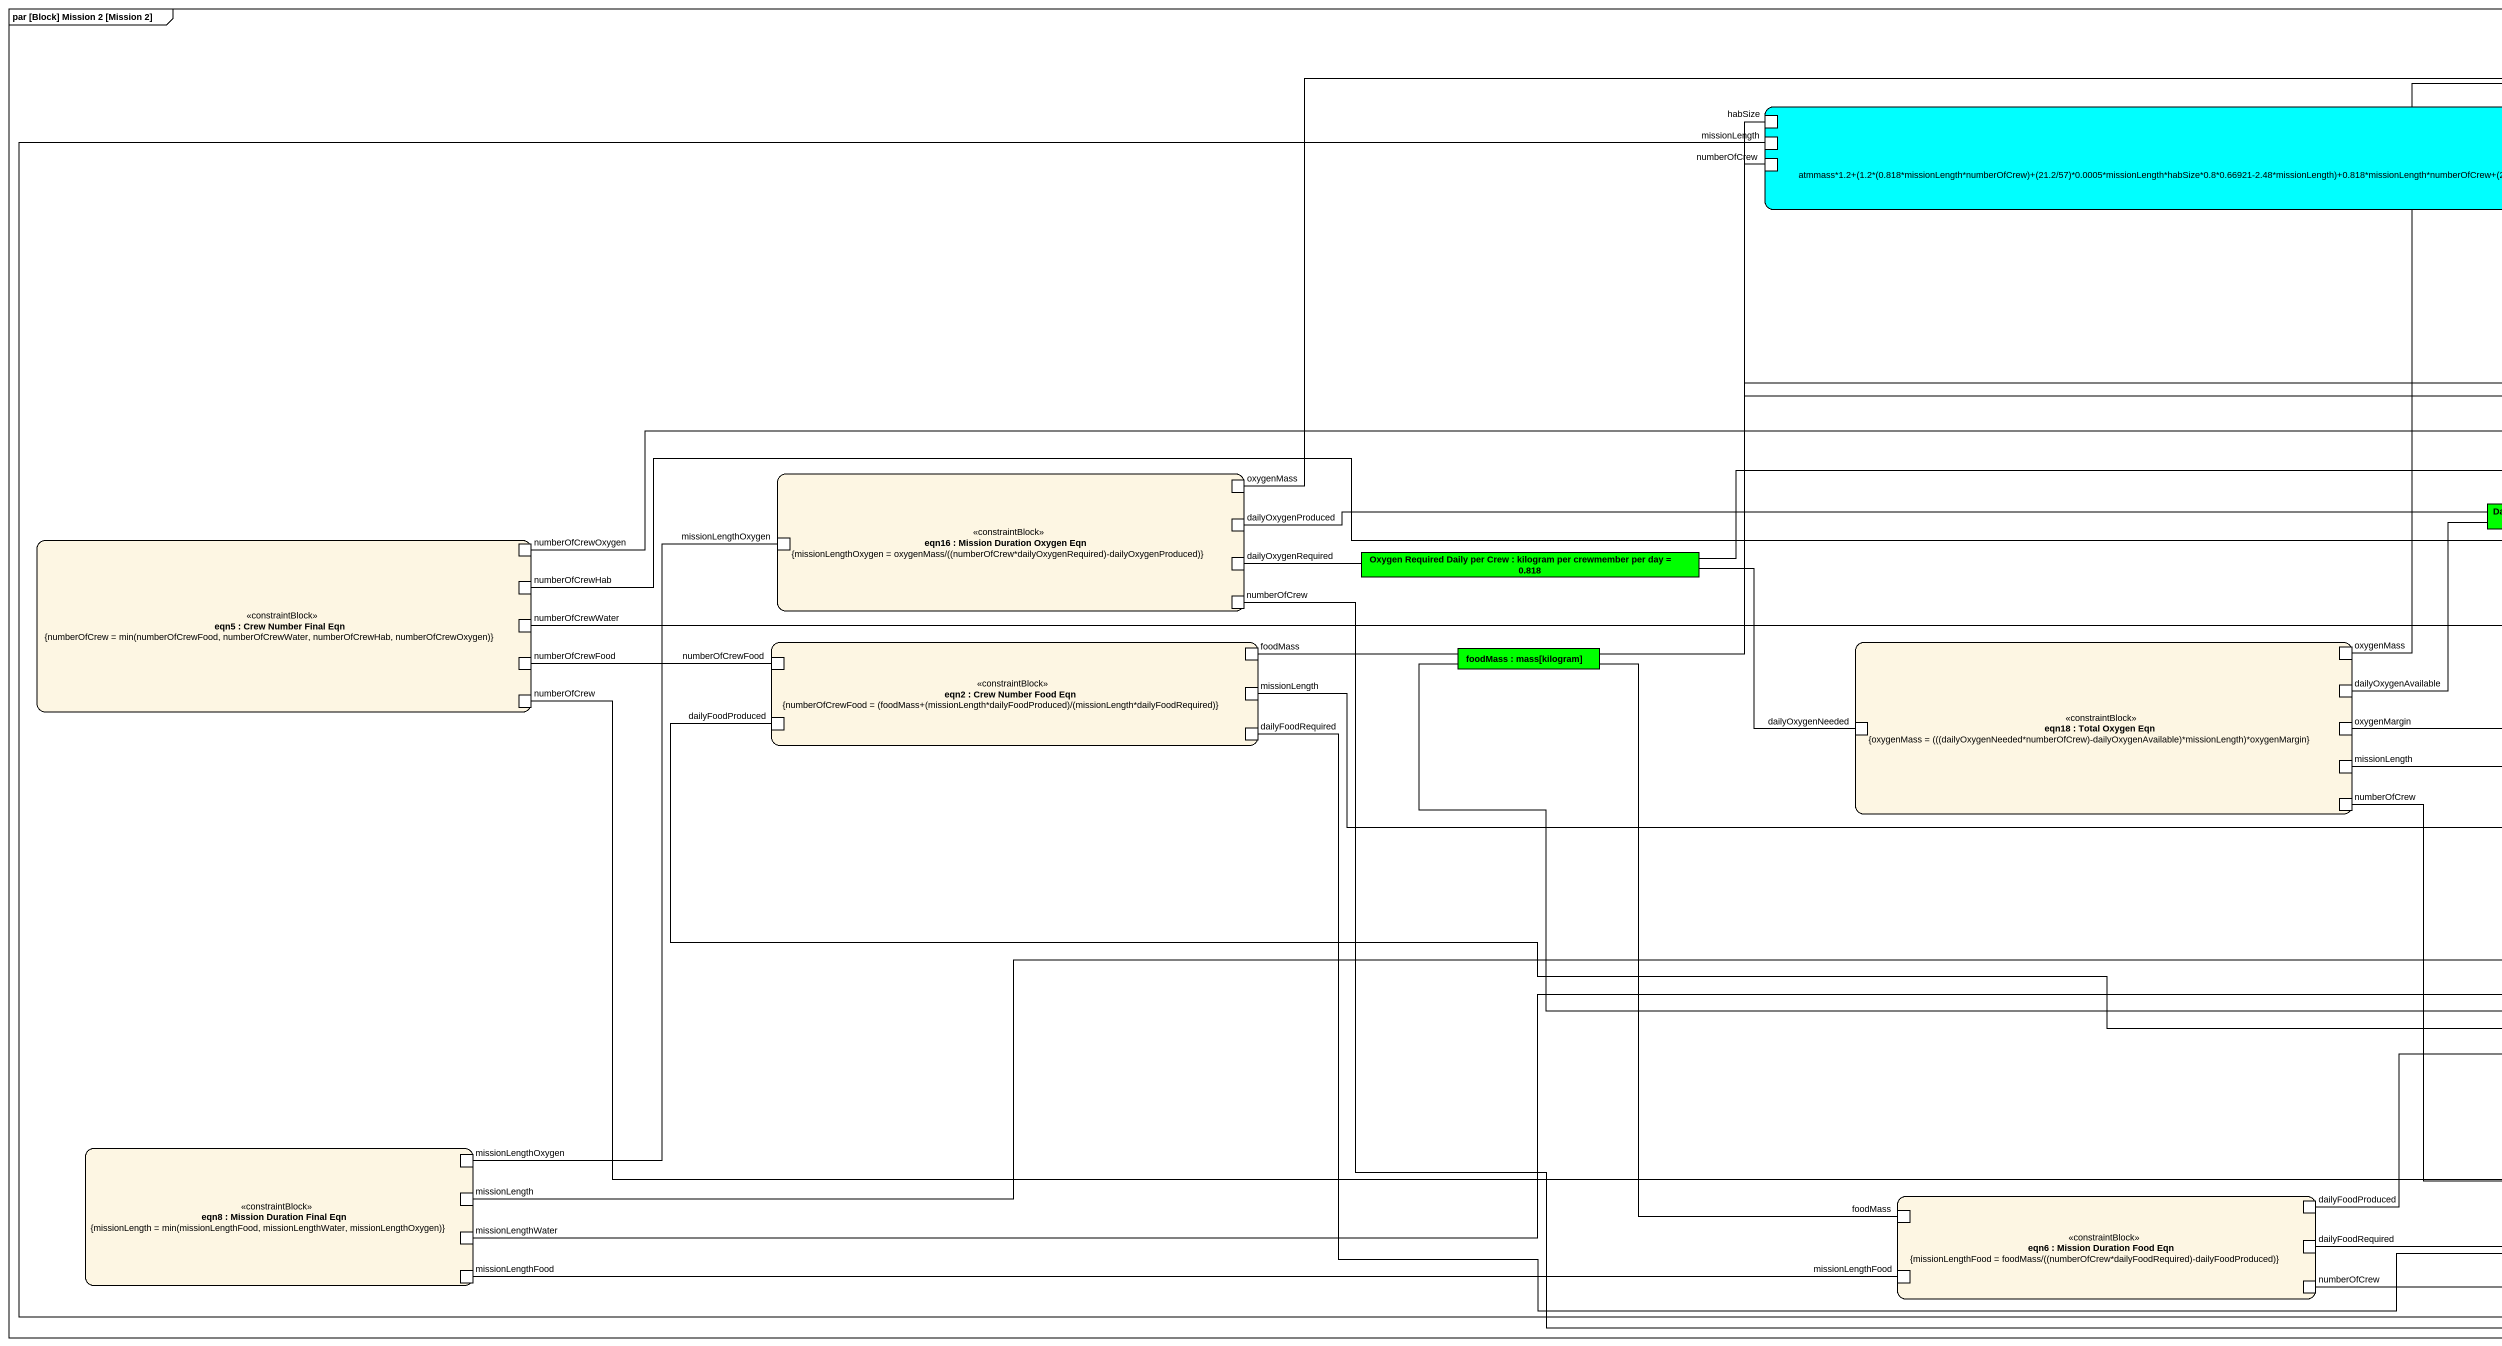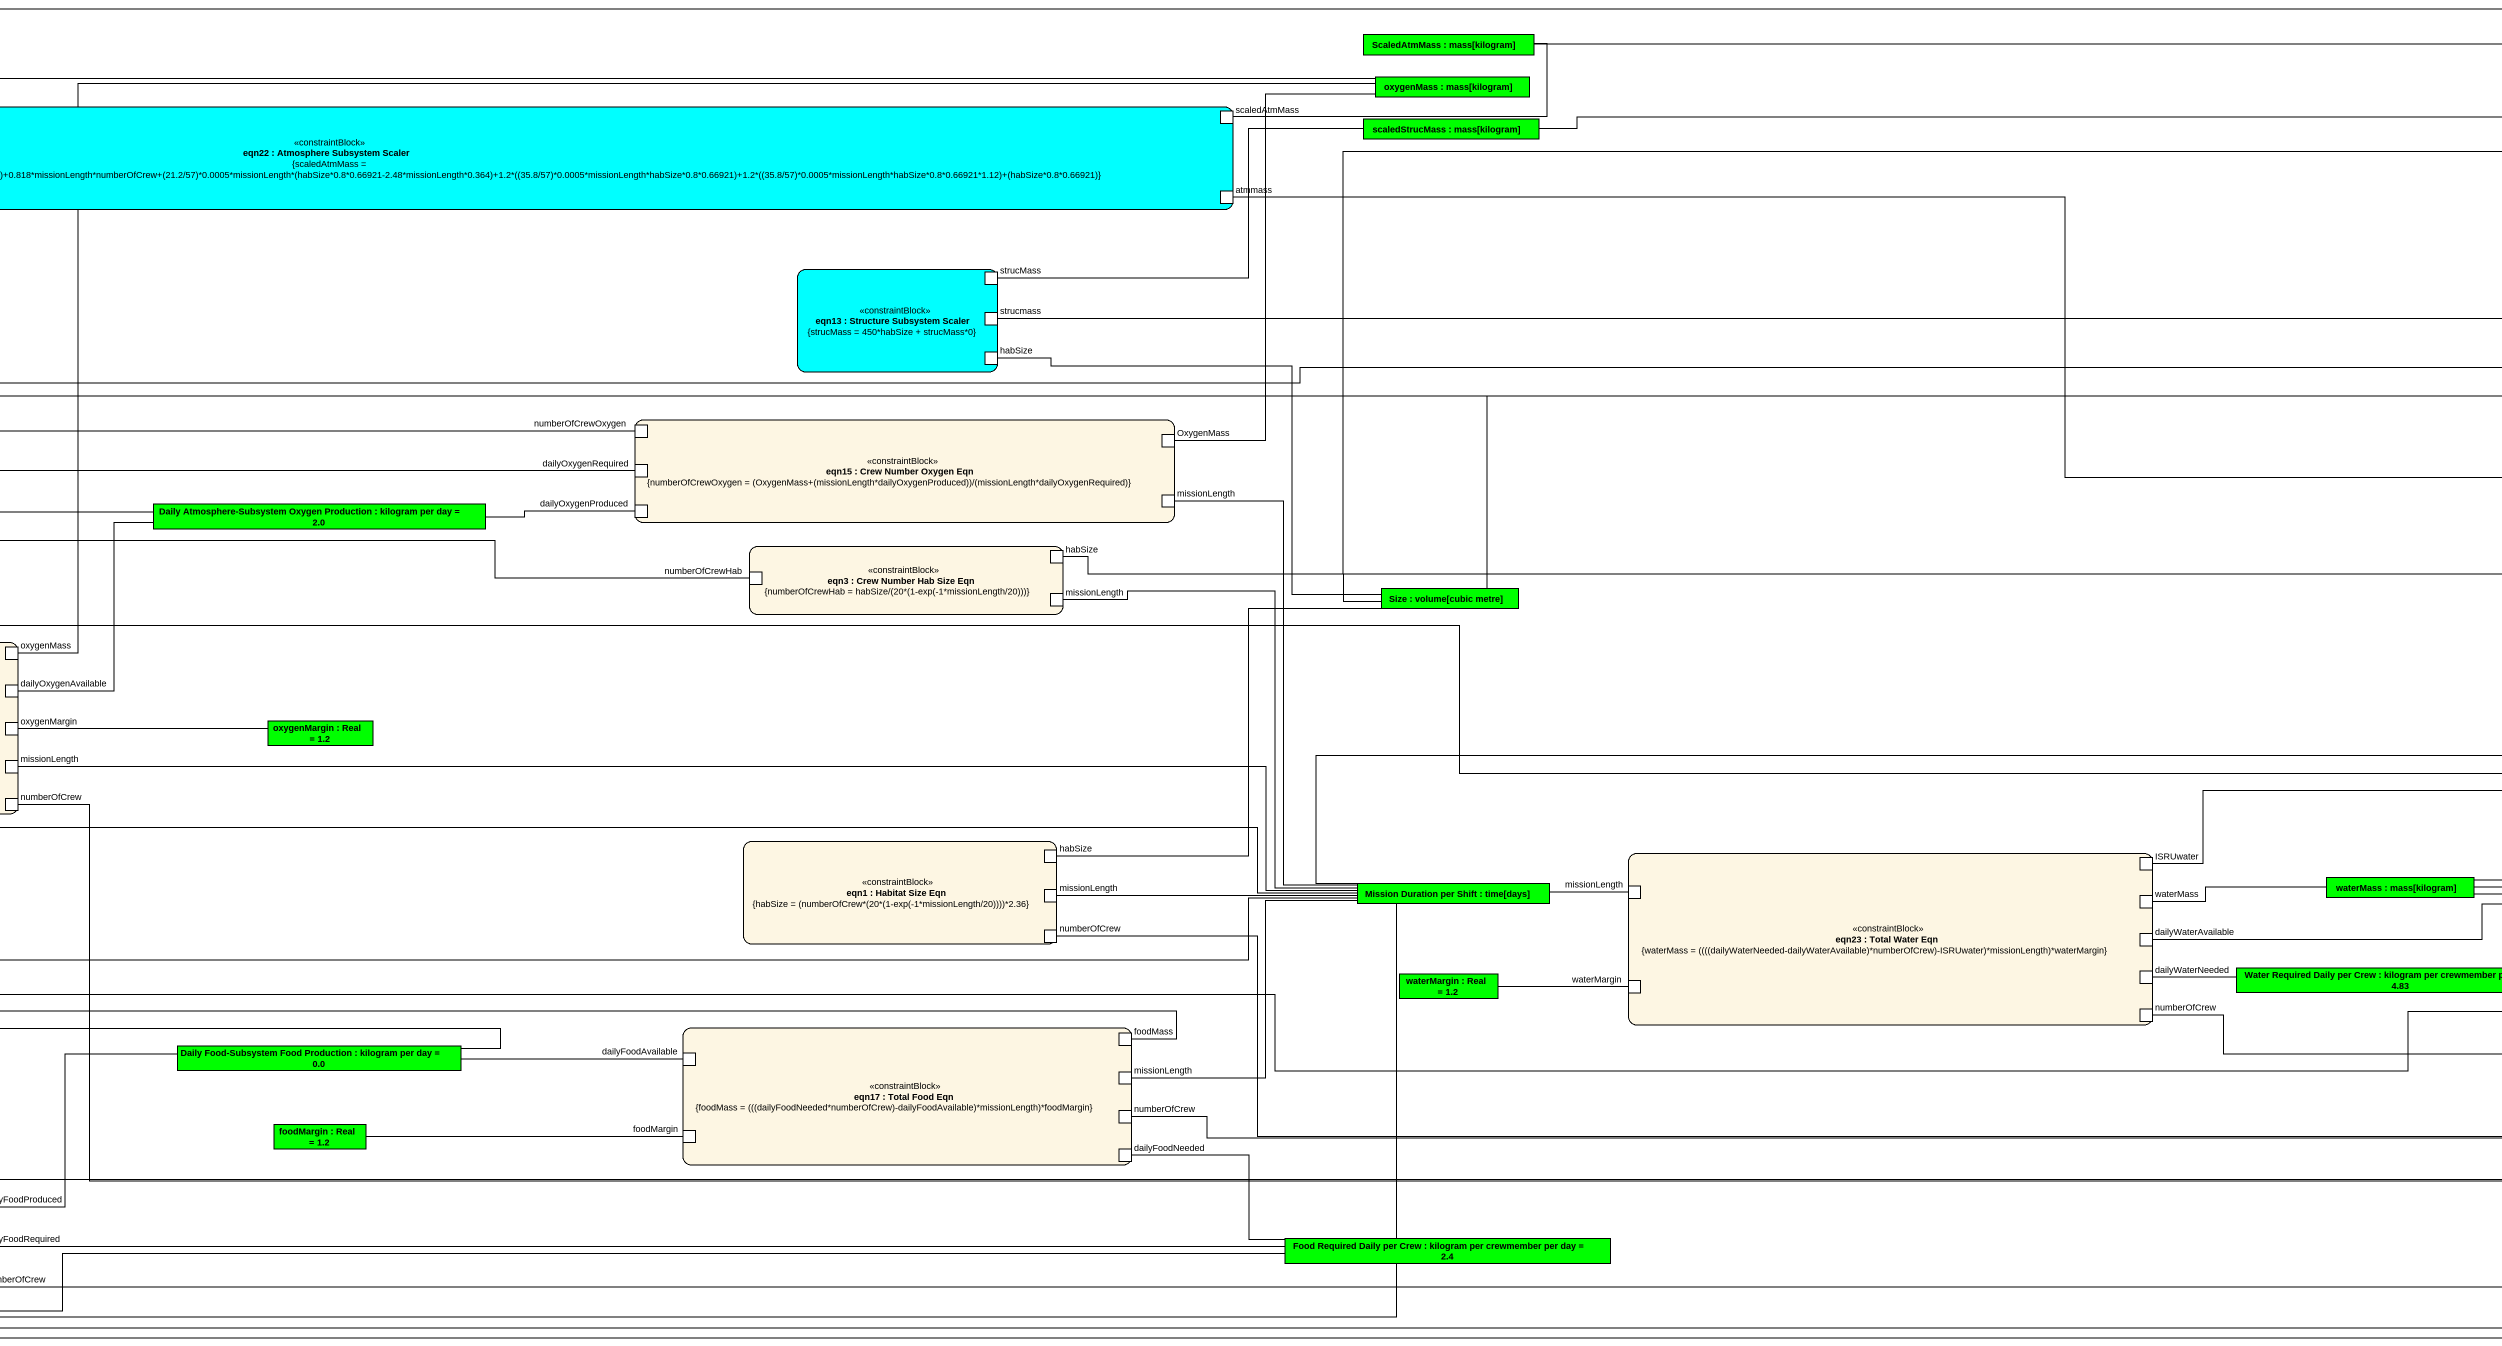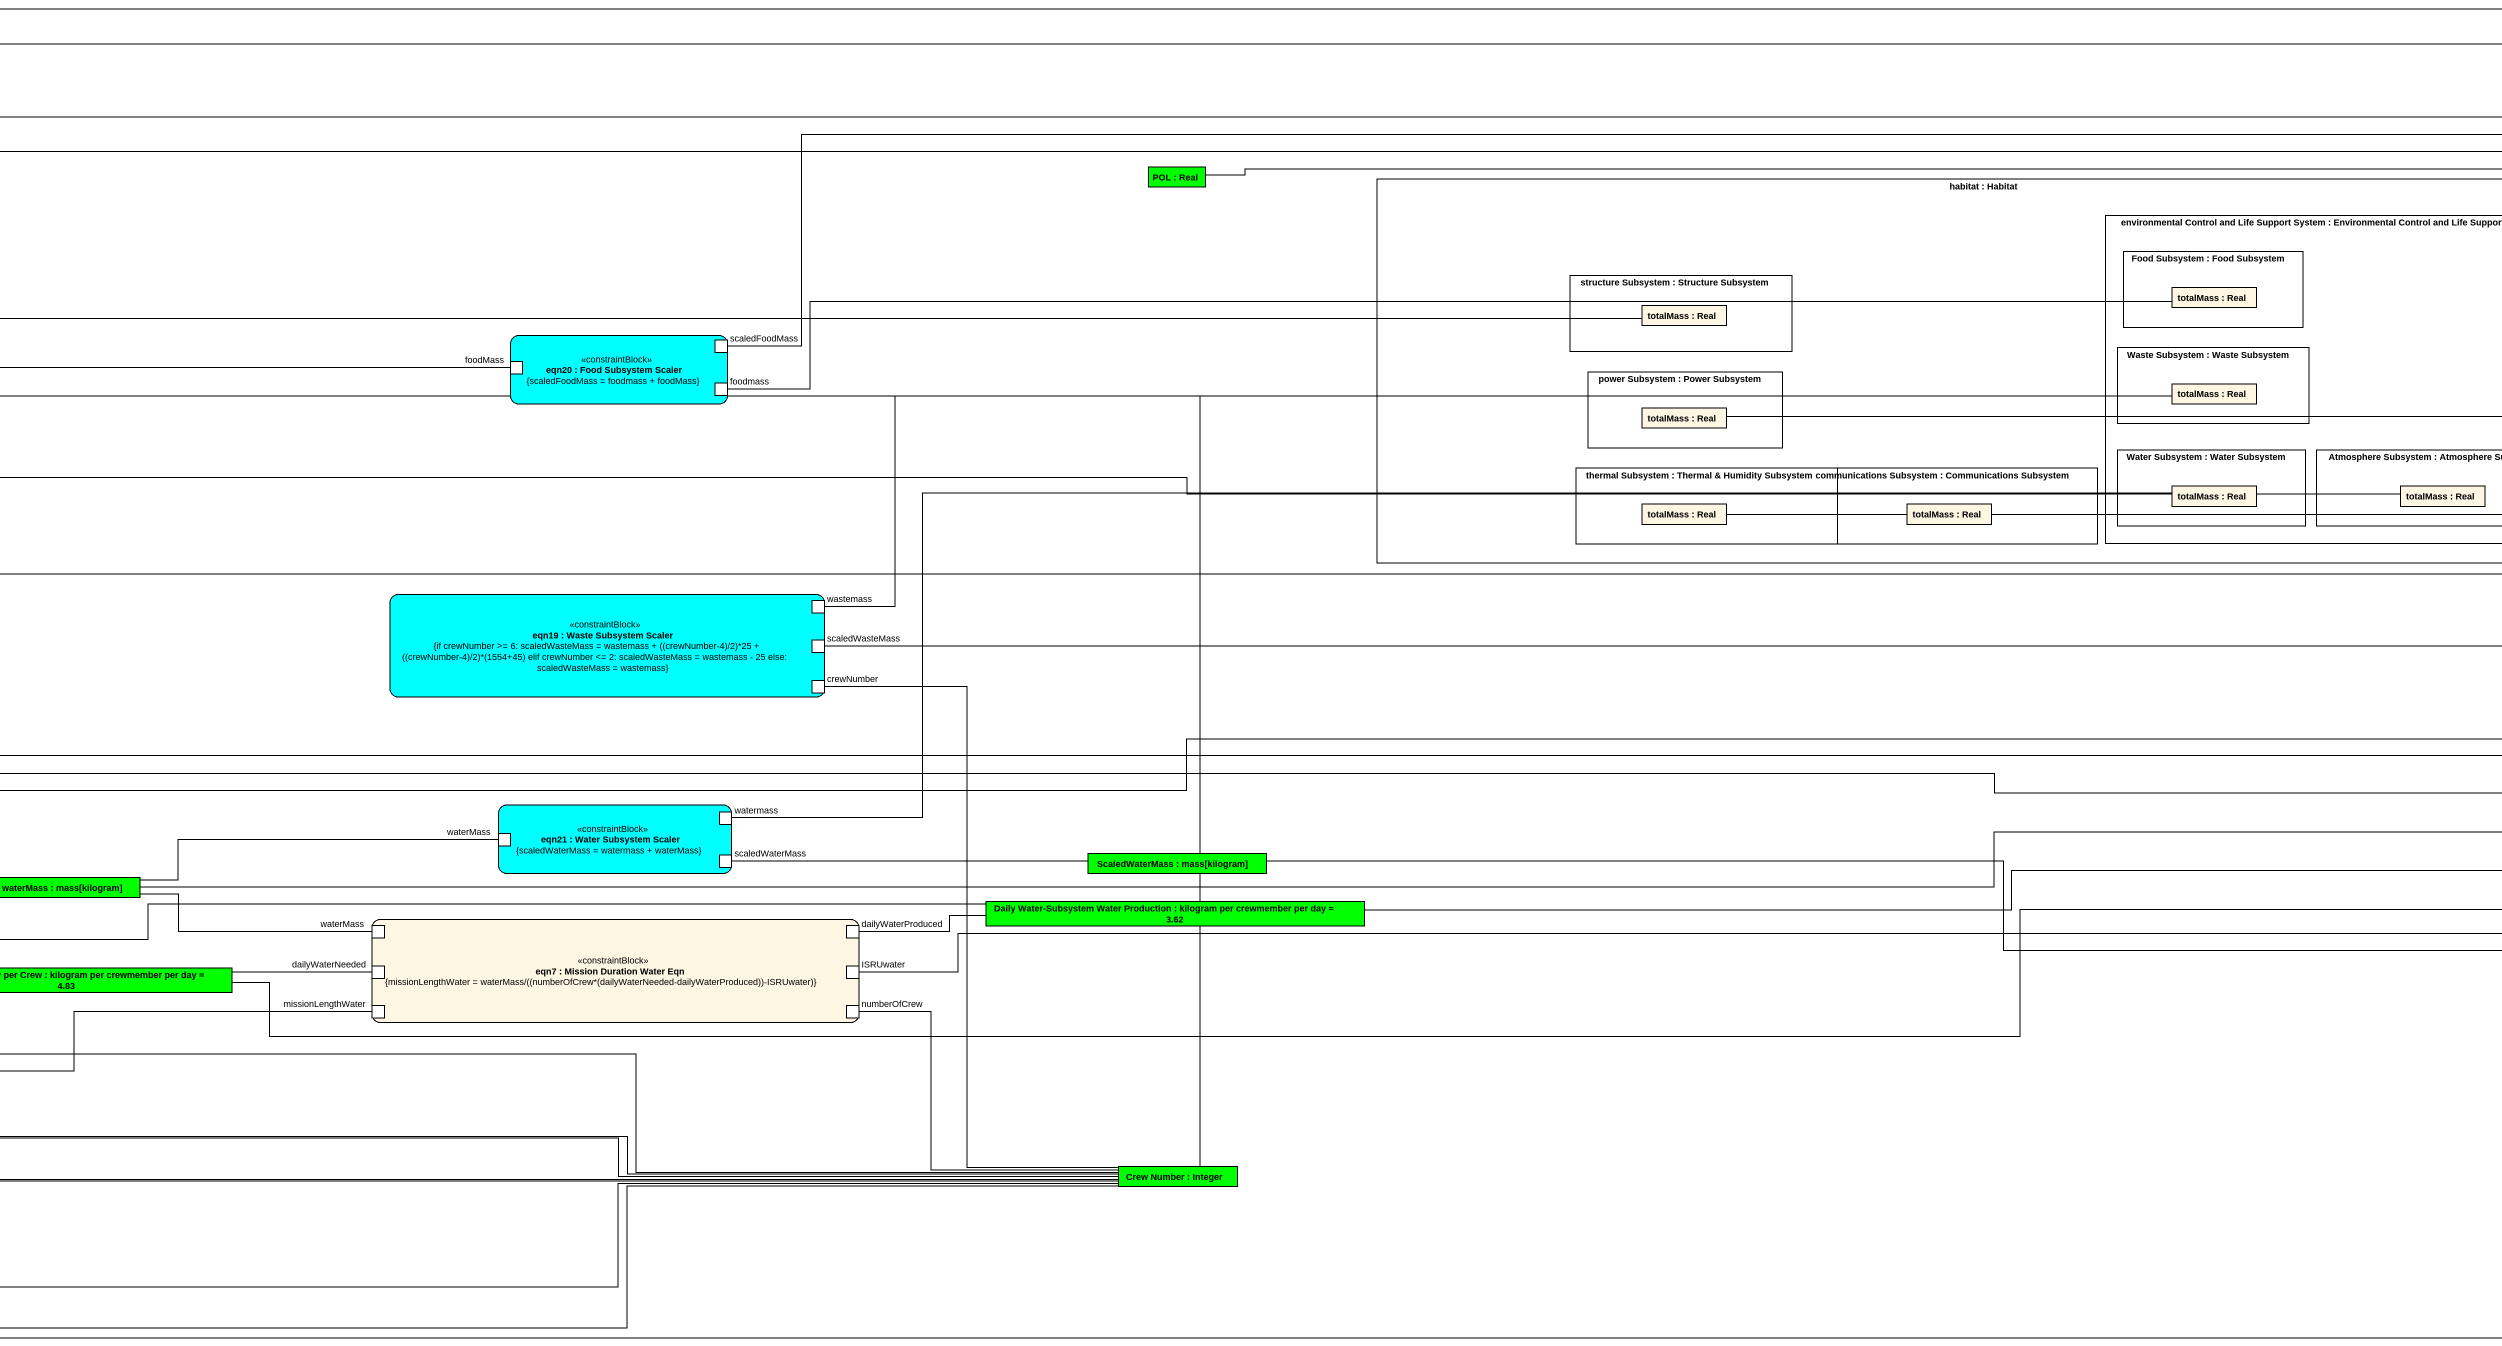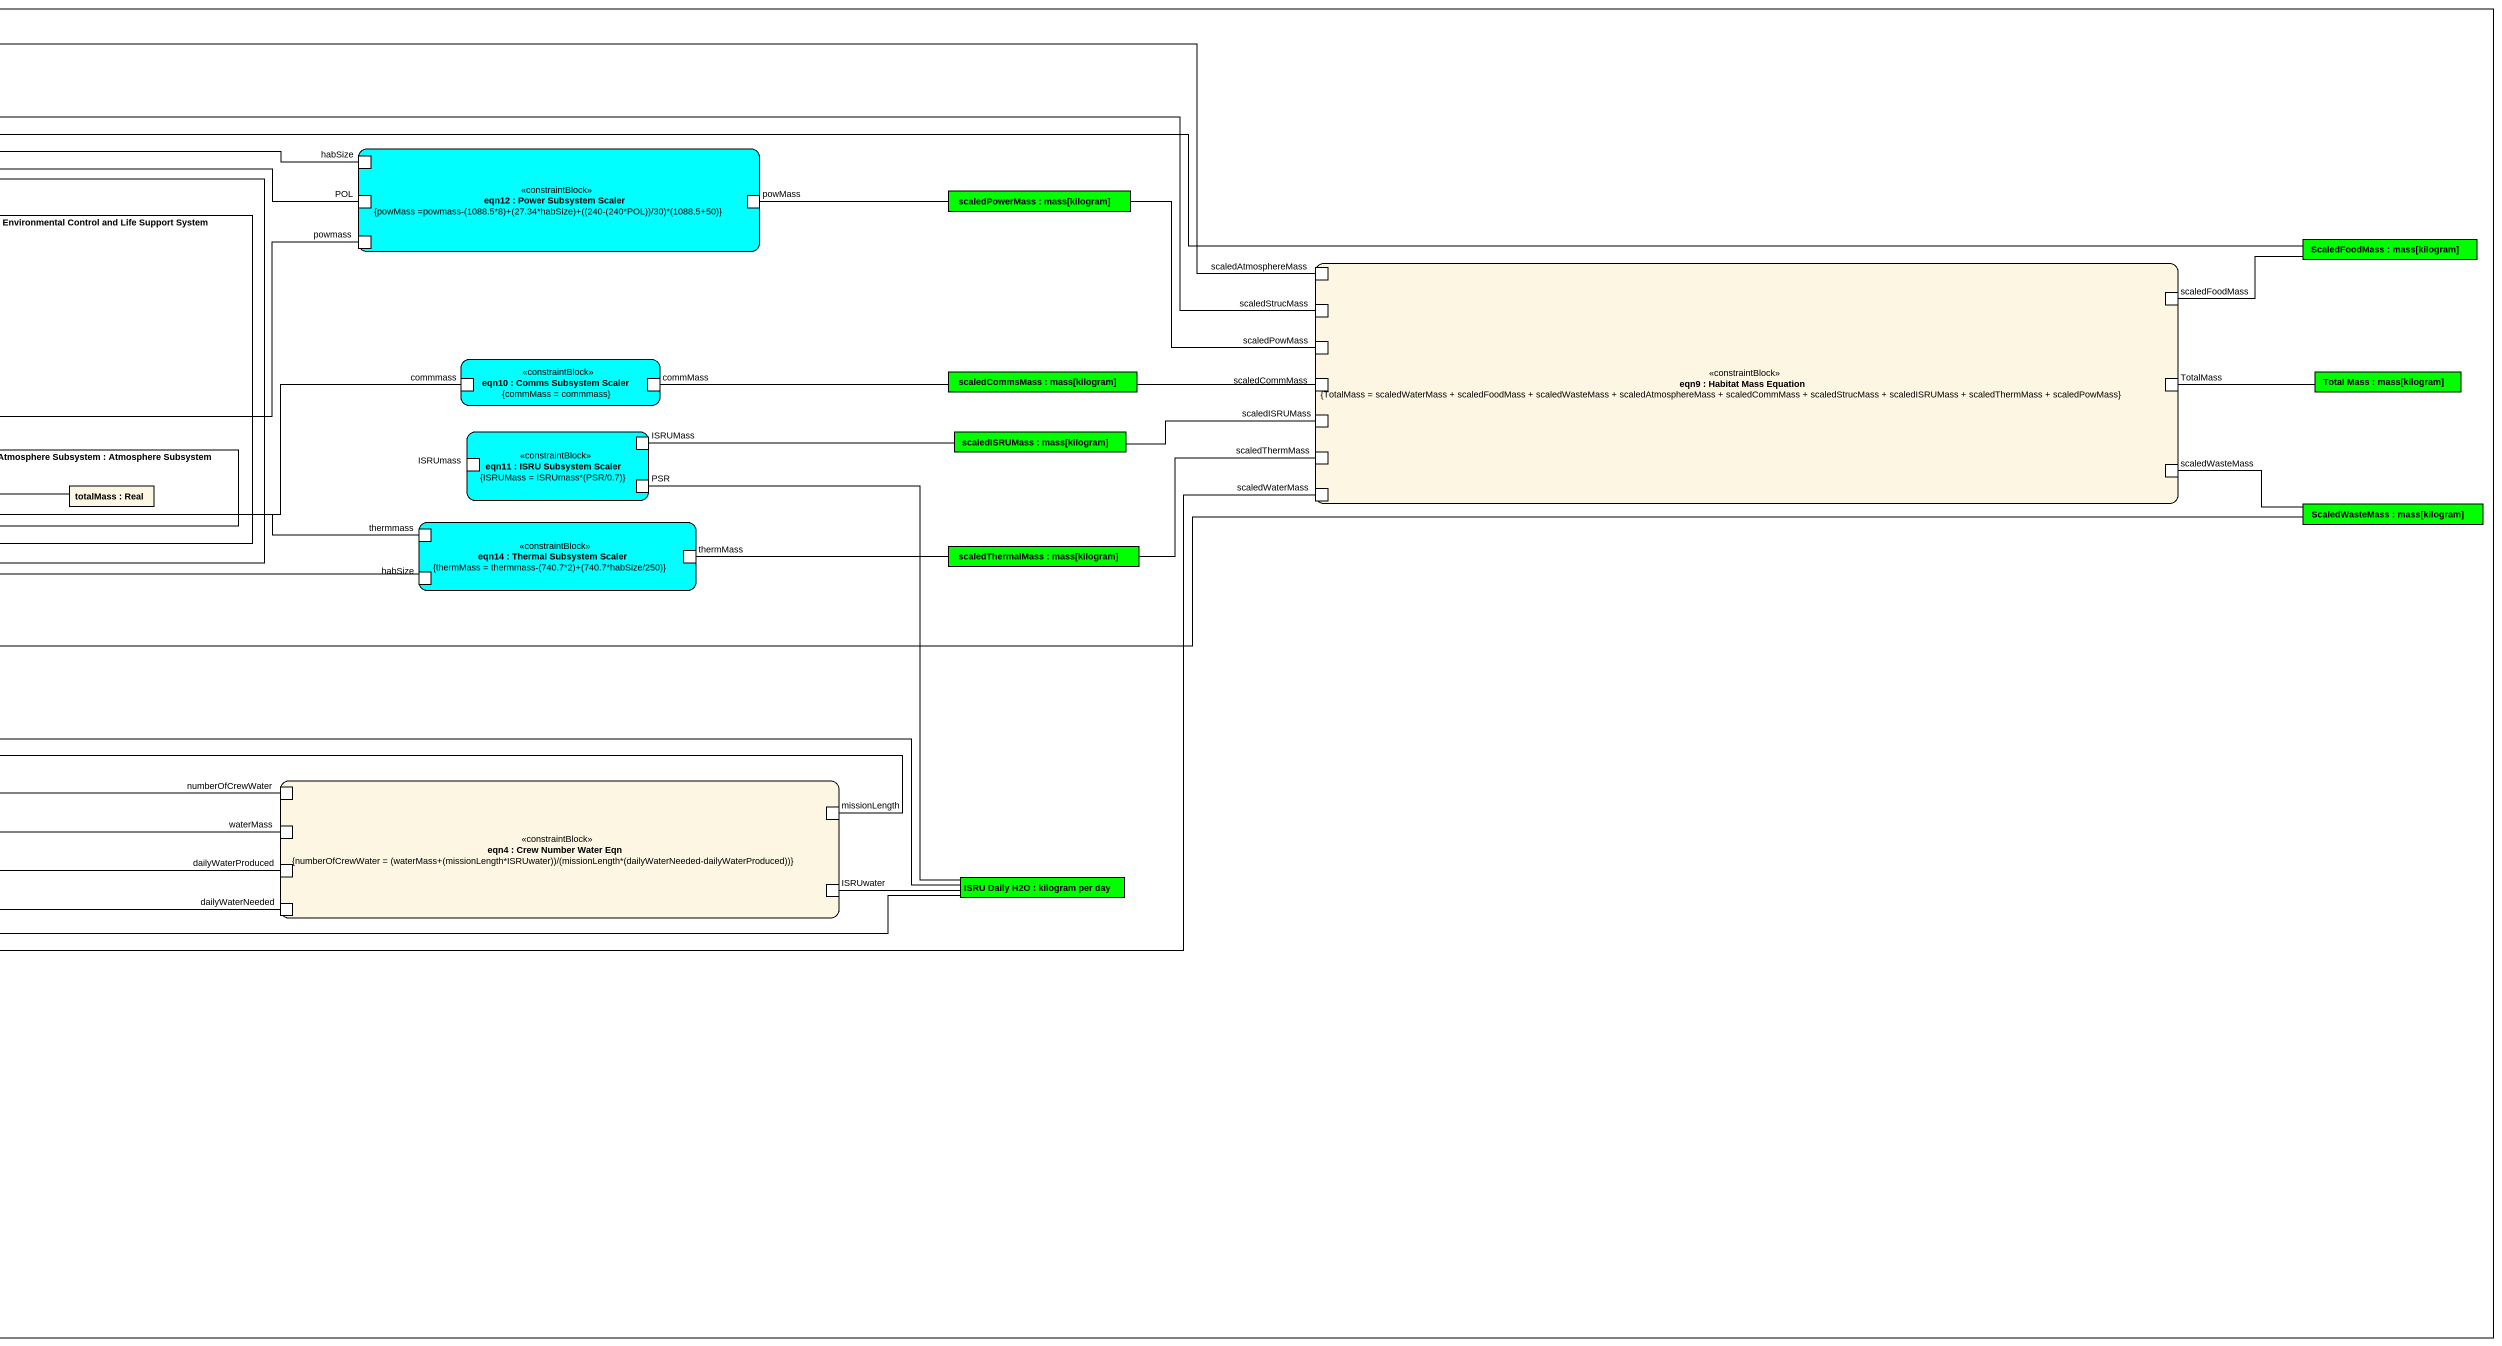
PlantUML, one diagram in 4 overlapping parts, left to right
@startuml
mainframe par [Block] Mission 2 [Mission 2]
rectangle "ScaledAtmMass : mass[kilogram]" as ScaledAtmMass #00FF00
rectangle "oxygenMass : mass[kilogram]" as oxygenMass #00FF00
rectangle "eqn22 : Atmosphere Subsystem Scaler\n{scaledAtmMass = atmmass*1.2+(1.2*(0.818*missionLength*numberOfCrew)+(21.2/57)*0.0005*missionLength*habSize*0.8*0.66921-2.48*missionLength)+0.818*missionLength*numberOfCrew+(21.2/57)*0.0005*missionLength*(habSize*0.8*0.66921-2.48*missionLength*0.364)+1.2*((35.8/57)*0.0005*missionLength*habSize*0.8*0.66921)+1.2*((35.8/57)*0.0005*missionLength*habSize*0.8*0.66921*1.12)+(habSize*0.8*0.66921)}" as eqn22 <<constraintBlock>> #00FFFF {
  port habSize
  port scaledAtmMass
  port missionLength
  port numberOfCrew
  port atmmass
}
rectangle "scaledStrucMass : mass[kilogram]" as scaledStrucMass #00FF00
rectangle "eqn12 : Power Subsystem Scaler\n{powMass =powmass-(1088.5*8)+(27.34*habSize)+((240-(240*POL))/30)*(1088.5+50)}" as eqn12 <<constraintBlock>> #00FFFF {
  port "habSize" as habSize_2
  port "POL" as POL_2
  port powMass
  port powmass
}
rectangle "POL : Real" as POL #00FF00
rectangle "habitat : Habitat" as habitat {
  rectangle "environmental Control and Life Support System : Environmental Control and Life Support System" as environmental_Control_and {
    rectangle "Food Subsystem : Food Subsystem" as Food_Subsystem {
      rectangle "totalMass : Real" as totalMass_2
    }
    rectangle "Waste Subsystem : Waste Subsystem" as Waste_Subsystem {
      rectangle "totalMass : Real" as totalMass_3
    }
    rectangle "Water Subsystem : Water Subsystem" as Water_Subsystem {
      rectangle "totalMass : Real" as totalMass_7
    }
    rectangle "Atmosphere Subsystem : Atmosphere Subsystem" as Atmosphere_Subsystem {
      rectangle "totalMass : Real" as totalMass_8
    }
  }
  rectangle "structure Subsystem : Structure Subsystem" as structure_Subsystem {
    rectangle "totalMass : Real" as totalMass
  }
  rectangle "power Subsystem : Power Subsystem" as power_Subsystem {
    rectangle "totalMass : Real" as totalMass_4
  }
  rectangle "thermal Subsystem : Thermal & Humidity Subsystem" as thermal_Subsystem {
    rectangle "totalMass : Real" as totalMass_5
  }
  rectangle "communications Subsystem : Communications Subsystem" as communications_Subsystem {
    rectangle "totalMass : Real" as totalMass_6
  }
}
rectangle "scaledPowerMass : mass[kilogram]" as scaledPowerMass #00FF00
rectangle "eqn13 : Structure Subsystem Scaler\n{strucMass = 450*habSize + strucMass*0}" as eqn13 <<constraintBlock>> #00FFFF {
  port strucMass
  port strucmass
  port "habSize" as habSize_3
}
rectangle "eqn9 : Habitat Mass Equation\n{TotalMass = scaledWaterMass + scaledFoodMass + scaledWasteMass + scaledAtmosphereMass + scaledCommMass + scaledStrucMass + scaledISRUMass + scaledThermMass + scaledPowMass}" as eqn9 <<constraintBlock>> {
  port scaledAtmosphereMass
  port "scaledStrucMass" as scaledStrucMass_2
  port scaledFoodMass
  port scaledPowMass
  port scaledCommMass
  port TotalMass
  port scaledISRUMass
  port scaledThermMass
  port scaledWasteMass
  port scaledWaterMass
}
rectangle "ScaledFoodMass : mass[kilogram]" as ScaledFoodMass #00FF00
rectangle "eqn20 : Food Subsystem Scaler\n{scaledFoodMass = foodmass + foodMass}" as eqn20 <<constraintBlock>> #00FFFF {
  port "scaledFoodMass" as scaledFoodMass_2
  port foodMass
  port foodmass
}
rectangle "eqn10 : Comms Subsystem Scaler\n{commMass = commmass}" as eqn10 <<constraintBlock>> #00FFFF {
  port commmass
  port commMass
}
rectangle "scaledCommsMass : mass[kilogram]" as scaledCommsMass #00FF00
rectangle "Total Mass : mass[kilogram]" as Total_Mass #00FF00
rectangle "eqn15 : Crew Number Oxygen Eqn\n{numberOfCrewOxygen = (OxygenMass+(missionLength*dailyOxygenProduced))/(missionLength*dailyOxygenRequired)}" as eqn15 <<constraintBlock>> {
  port numberOfCrewOxygen
  port dailyOxygenRequired
  port OxygenMass
  port dailyOxygenProduced
  port "missionLength" as missionLength_2
}
rectangle "eqn11 : ISRU Subsystem Scaler\n{ISRUMass = ISRUmass*(PSR/0.7)}" as eqn11 <<constraintBlock>> #00FFFF {
  port ISRUmass
  port ISRUMass
  port PSR
}
rectangle "scaledISRUMass : mass[kilogram]" as scaledISRUMass_2 #00FF00
rectangle "eqn16 : Mission Duration Oxygen Eqn\n{missionLengthOxygen = oxygenMass/((numberOfCrew*dailyOxygenRequired)-dailyOxygenProduced)}" as eqn16 <<constraintBlock>> {
  port "oxygenMass" as oxygenMass_2
  port missionLengthOxygen
  port "dailyOxygenProduced" as dailyOxygenProduced_2
  port "dailyOxygenRequired" as dailyOxygenRequired_2
  port "numberOfCrew" as numberOfCrew_2
}
rectangle "Daily Atmosphere-Subsystem Oxygen Production : kilogram per day = 2.0" as Daily_Atmosphere_Subsystem #00FF00
rectangle "ScaledWasteMass : mass[kilogram]" as ScaledWasteMass #00FF00
rectangle "eqn5 : Crew Number Final Eqn\n{numberOfCrew = min(numberOfCrewFood, numberOfCrewWater, numberOfCrewHab, numberOfCrewOxygen)}" as eqn5 <<constraintBlock>> {
  port "numberOfCrewOxygen" as numberOfCrewOxygen_2
  port numberOfCrewHab
  port numberOfCrewWater
  port numberOfCrewFood
  port "numberOfCrew" as numberOfCrew_3
}
rectangle "eqn3 : Crew Number Hab Size Eqn\n{numberOfCrewHab = habSize/(20*(1-exp(-1*missionLength/20)))}" as eqn3 <<constraintBlock>> {
  port "numberOfCrewHab" as numberOfCrewHab_2
  port "habSize" as habSize_4
  port "missionLength" as missionLength_3
}
rectangle "eqn14 : Thermal Subsystem Scaler\n{thermMass = thermmass-(740.7*2)+(740.7*habSize/250)}" as eqn14 <<constraintBlock>> #00FFFF {
  port thermmass
  port "habSize" as habSize_5
  port thermMass
}
rectangle "scaledThermalMass : mass[kilogram]" as scaledThermalMass #00FF00
rectangle "Oxygen Required Daily per Crew : kilogram per crewmember per day = 0.818" as Oxygen_Required_Daily_per #00FF00
rectangle "Size : volume[cubic metre]" as Size #00FF00
rectangle "eqn19 : Waste Subsystem Scaler\n{if crewNumber >= 6: scaledWasteMass = wastemass + ((crewNumber-4)/2)*25 + ((crewNumber-4)/2)*(1554+45) elif crewNumber <= 2: scaledWasteMass = wastemass - 25 else: scaledWasteMass = wastemass}" as eqn19 <<constraintBlock>> #00FFFF {
  port wastemass
  port "scaledWasteMass" as scaledWasteMass_2
  port crewNumber
}
rectangle "eqn2 : Crew Number Food Eqn\n{numberOfCrewFood = (foodMass+(missionLength*dailyFoodProduced)/(missionLength*dailyFoodRequired)}" as eqn2 <<constraintBlock>> {
  port "numberOfCrewFood" as numberOfCrewFood_2
  port "foodMass" as foodMass_2
  port "missionLength" as missionLength_4
  port dailyFoodProduced
  port dailyFoodRequired
}
rectangle "foodMass : mass[kilogram]" as foodMass_3 #00FF00
rectangle "eqn18 : Total Oxygen Eqn\n{oxygenMass = (((dailyOxygenNeeded*numberOfCrew)-dailyOxygenAvailable)*missionLength)*oxygenMargin}" as eqn18 <<constraintBlock>> {
  port "oxygenMass" as oxygenMass_3
  port dailyOxygenAvailable
  port dailyOxygenNeeded
  port oxygenMargin
  port "missionLength" as missionLength_5
  port "numberOfCrew" as numberOfCrew_4
}
rectangle "oxygenMargin : Real = 1.2" as oxygenMargin_2 #00FF00
rectangle "eqn21 : Water Subsystem Scaler\n{scaledWaterMass = watermass + waterMass}" as eqn21 <<constraintBlock>> #00FFFF {
  port watermass
  port waterMass
  port "scaledWaterMass" as scaledWaterMass_2
}
rectangle "eqn4 : Crew Number Water Eqn\n{numberOfCrewWater = (waterMass+(missionLength*ISRUwater))/(missionLength*(dailyWaterNeeded-dailyWaterProduced))}" as eqn4 <<constraintBlock>> {
  port "numberOfCrewWater" as numberOfCrewWater_2
  port "missionLength" as missionLength_6
  port "waterMass" as waterMass_2
  port dailyWaterProduced
  port "ISRUwater" as ISRUwater_2
  port dailyWaterNeeded
}
rectangle "eqn1 : Habitat Size Eqn\n{habSize = (numberOfCrew*(20*(1-exp(-1*missionLength/20))))*2.36}" as eqn1 <<constraintBlock>> {
  port "habSize" as habSize_6
  port "missionLength" as missionLength_7
  port "numberOfCrew" as numberOfCrew_5
}
rectangle "eqn23 : Total Water Eqn\n{waterMass = ((((dailyWaterNeeded-dailyWaterAvailable)*numberOfCrew)-ISRUwater)*missionLength)*waterMargin}" as eqn23 <<constraintBlock>> {
  port "missionLength" as missionLength_8
  port ISRUwater
  port "waterMass" as waterMass_3
  port dailyWaterAvailable
  port "dailyWaterNeeded" as dailyWaterNeeded_2
  port "waterMargin" as waterMargin_2
  port "numberOfCrew" as numberOfCrew_6
}
rectangle "ScaledWaterMass : mass[kilogram]" as ScaledWaterMass #00FF00
rectangle "Mission Duration per Shift : time[days]" as Mission_Duration_per_Shift #00FF00
rectangle "waterMass : mass[kilogram]" as waterMass_4 #00FF00
rectangle "ISRU Daily H2O : kilogram per day" as ISRU_Daily_H2O #00FF00
rectangle "eqn7 : Mission Duration Water Eqn\n{missionLengthWater = waterMass/((numberOfCrew*(dailyWaterNeeded-dailyWaterProduced))-ISRUwater)}" as eqn7 <<constraintBlock>> {
  port "waterMass" as waterMass_5
  port "dailyWaterProduced" as dailyWaterProduced_2
  port "dailyWaterNeeded" as dailyWaterNeeded_3
  port "ISRUwater" as ISRUwater_3
  port missionLengthWater
  port "numberOfCrew" as numberOfCrew_7
}
rectangle "Daily Water-Subsystem Water Production : kilogram per crewmember per day = 3.62" as Daily_Water_Subsystem_Water #00FF00
rectangle "Water Required Daily per Crew : kilogram per crewmember per day = 4.83" as Water_Required_Daily_per #00FF00
rectangle "waterMargin : Real = 1.2" as waterMargin #00FF00
rectangle "Daily Food-Subsystem Food Production : kilogram per day = 0.0" as Daily_Food_Subsystem_Food #00FF00
rectangle "eqn17 : Total Food Eqn\n{foodMass = (((dailyFoodNeeded*numberOfCrew)-dailyFoodAvailable)*missionLength)*foodMargin}" as eqn17 <<constraintBlock>> {
  port "foodMass" as foodMass_4
  port dailyFoodAvailable
  port "missionLength" as missionLength_9
  port "numberOfCrew" as numberOfCrew_8
  port "foodMargin" as foodMargin_2
  port dailyFoodNeeded
}
rectangle "foodMargin : Real = 1.2" as foodMargin #00FF00
rectangle "eqn8 : Mission Duration Final Eqn\n{missionLength = min(missionLengthFood, missionLengthWater, missionLengthOxygen)}" as eqn8 <<constraintBlock>> {
  port "missionLengthOxygen" as missionLengthOxygen_2
  port "missionLength" as missionLength_10
  port "missionLengthWater" as missionLengthWater_2
  port missionLengthFood
}
rectangle "Crew Number : Integer" as Crew_Number #00FF00
rectangle "eqn6 : Mission Duration Food Eqn\n{missionLengthFood = foodMass/((numberOfCrew*dailyFoodRequired)-dailyFoodProduced)}" as eqn6 <<constraintBlock>> {
  port "dailyFoodProduced" as dailyFoodProduced_2
  port "foodMass" as foodMass_5
  port "dailyFoodRequired" as dailyFoodRequired_2
  port "missionLengthFood" as missionLengthFood_2
  port "numberOfCrew" as numberOfCrew_9
}
rectangle "Food Required Daily per Crew : kilogram per crewmember per day = 2.4" as Food_Required_Daily_per_Crew #00FF00
ScaledAtmMass -right- scaledAtmosphereMass
habSize -right- Size
scaledAtmMass -right- ScaledAtmMass
scaledStrucMass -right- scaledStrucMass_2
missionLength -right- Mission_Duration_per_Shift
numberOfCrew -right- Crew_Number
atmmass -right- totalMass_8
POL -right- POL_2
powMass -right- scaledPowerMass
scaledPowerMass -right- scaledPowMass
strucMass -right- scaledStrucMass
strucmass -right- totalMass
scaledFoodMass -right- ScaledFoodMass
habSize_3 -right- Size
scaledFoodMass_2 -right- ScaledFoodMass
foodmass -right- totalMass_2
commMass -right- scaledCommsMass
scaledCommsMass -right- scaledCommMass
TotalMass -right- Total_Mass
totalMass_4 -right- powmass
OxygenMass -up- oxygenMass
ISRUMass -right- scaledISRUMass_2
scaledISRUMass_2 -right- scaledISRUMass
scaledWasteMass -right- ScaledWasteMass
oxygenMass_2 -right- oxygenMass
Daily_Atmosphere_Subsystem -right- dailyOxygenProduced
missionLength_2 -- Mission_Duration_per_Shift
totalMass_5 -right- thermmass
totalMass_6 -right- commmass
PSR -- ISRU_Daily_H2O
numberOfCrewOxygen_2 -right- numberOfCrewOxygen
dailyOxygenProduced_2 -right- Daily_Atmosphere_Subsystem
scaledThermalMass -right- scaledThermMass
numberOfCrewHab -right- numberOfCrewHab_2
dailyOxygenRequired_2 -right- Oxygen_Required_Daily_per
Oxygen_Required_Daily_per -right- dailyOxygenRequired
Oxygen_Required_Daily_per -right- dailyOxygenNeeded
habSize_4 -right- habSize_2
habSize_4 -right- habSize_5
habSize_4 -right- Size
thermMass -right- scaledThermalMass
numberOfCrewWater -right- numberOfCrewWater_2
numberOfCrew_2 -right- Crew_Number
missionLength_3 -- Mission_Duration_per_Shift
wastemass -right- totalMass_3
numberOfCrewFood -right- numberOfCrewFood_2
foodMass_2 -right- foodMass_3
foodMass_3 -right- foodMass
foodMass_3 -- foodMass_5
oxygenMass_3 -right- oxygenMass
scaledWasteMass_2 -right- ScaledWasteMass
numberOfCrew_3 -right- Crew_Number
missionLength_4 -right- Mission_Duration_per_Shift
dailyOxygenAvailable -right- Daily_Atmosphere_Subsystem
crewNumber -- Crew_Number
dailyFoodRequired -right- Food_Required_Daily_per_Crew
oxygenMargin -right- oxygenMargin_2
missionLength_5 -right- Mission_Duration_per_Shift
numberOfCrew_4 -right- Crew_Number
watermass -right- totalMass_7
missionLength_6 -left- Mission_Duration_per_Shift
habSize_6 -up- Size
scaledWaterMass_2 -right- ScaledWaterMass
ScaledWaterMass -right- scaledWaterMass
missionLength_7 -right- Mission_Duration_per_Shift
Mission_Duration_per_Shift -right- missionLength_8
ISRUwater -right- ISRU_Daily_H2O
waterMass_3 -right- waterMass_4
waterMass_4 -right- waterMass
waterMass_4 -right- waterMass_2
waterMass_4 -right- waterMass_5
ISRUwater_2 -right- ISRU_Daily_H2O
numberOfCrew_5 -right- Crew_Number
dailyWaterAvailable -right- Daily_Water_Subsystem_Water
dailyWaterProduced_2 -right- Daily_Water_Subsystem_Water
Daily_Water_Subsystem_Water -right- dailyWaterProduced
dailyWaterNeeded_2 -right- Water_Required_Daily_per
Water_Required_Daily_per -right- dailyWaterNeeded
Water_Required_Daily_per -right- dailyWaterNeeded_3
ISRUwater_3 -right- ISRU_Daily_H2O
waterMargin -right- waterMargin_2
numberOfCrew_6 -right- Crew_Number
numberOfCrew_7 -right- Crew_Number
Daily_Food_Subsystem_Food -left- dailyFoodProduced
Daily_Food_Subsystem_Food -right- dailyFoodAvailable
foodMass_4 -left- foodMass_3
missionLength_9 -right- Mission_Duration_per_Shift
foodMargin -right- foodMargin_2
numberOfCrew_8 -right- Crew_Number
missionLengthOxygen_2 -up- missionLengthOxygen
dailyFoodNeeded -right- Food_Required_Daily_per_Crew
missionLength_10 -right- Mission_Duration_per_Shift
dailyFoodProduced_2 -right- Daily_Food_Subsystem_Food
missionLengthWater_2 -right- missionLengthWater
dailyFoodRequired_2 -right- Food_Required_Daily_per_Crew
missionLengthFood -right- missionLengthFood_2
numberOfCrew_9 -right- Crew_Number
@enduml
